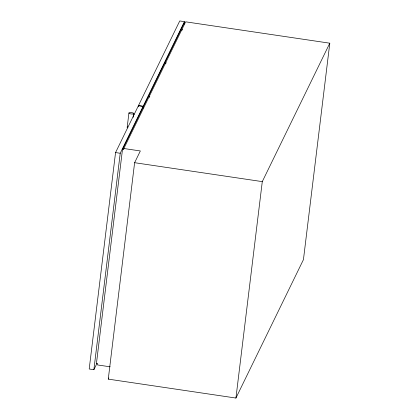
<?xml version="1.0" encoding="UTF-8"?>
<svg xmlns="http://www.w3.org/2000/svg" width="419" height="419" viewBox="0 0 419 419"><rect width="100%" height="100%" fill="white"/><g stroke="black" fill="none" stroke-linecap="round" stroke-linejoin="round"><path stroke-width="0.63" d="M142.832 108.369L143.068 106.426L138.396 105.735L115.555 152.568L89.2 368.998L93.877 369.689L97.014 363.247M93.877 369.689L120.227 153.26L143.068 106.426M184.119 23.16L122.484 149.52L96.428 363.566L97.653 363.75L97.512 364.939L110.187 366.819M123.862 148.515L140.344 150.955L134.614 162.698L108.264 379.127L235.928 398.05L303.445 259.623L329.8 43.194L185.648 21.825L123.862 148.515L123.715 149.703L122.484 149.52M127.182 127.339L128.921 113.041M133.169 117.372L133.399 115.492L134.033 114.193M133.535 114.518L133.687 113.277A2.498 0.686 6.9 0 0 129.618 112.606A2.498 0.686 6.9 0 0 130.524 113.832A2.498 0.686 6.9 0 0 133.876 113.533L133.724 114.775M133.666 114.649L133.687 113.277M138.333 106.835L138.49 105.536L179.746 20.95L184.423 21.641L184.103 24.234M142.926 108.175L143.167 106.232L184.423 21.641M235.928 398.05L262.284 181.621L329.8 43.194M149.227 97.397L149.803 96.218M165.568 63.898L166.144 62.719M181.909 30.393L182.48 29.22M108.264 379.127L108.835 377.948M138.49 105.536L143.167 106.232M115.555 152.568L120.227 153.26M134.614 162.698L262.284 181.621M127.837 127.847A2.498 0.686 6.9 0 1 127.685 126.947"/></g></svg>
